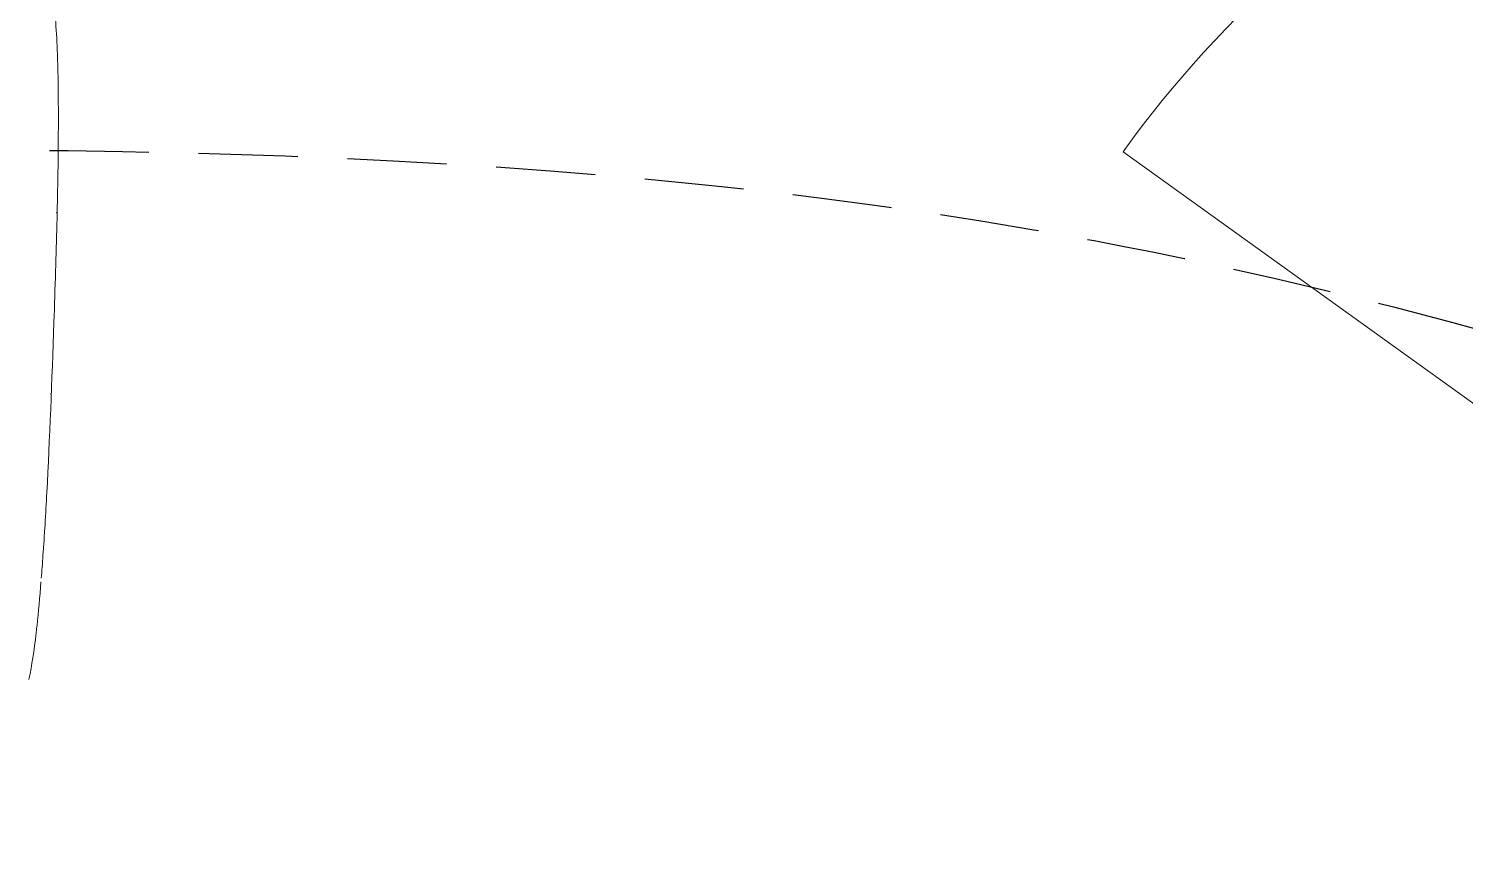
# Model space of a CAD drawing. Extents: x -1439 to 34962, y -872 to 8330.
# Drawn here: x 3937.7 to 4082.3, y 533.9 to 617.2 of the extents above; entities that cross this region are included whole.
import ezdxf

# ---------------------------------------------------------------- set-up
doc = ezdxf.new("R2010")
doc.units = 0
doc.linetypes.add('HIDDEN', pattern=[0.375, 0.25, -0.125])
doc.layers.get('0').update_dxf_attribs({"color": 9, "lineweight": 9})
doc.layers.add('04', color=9, linetype='Continuous', lineweight=9)
doc.layers.add('E-KABLO', color=7, linetype='Continuous', lineweight=30)

# ---------------------------------------------------------------- blocks, each defined once
blk = doc.blocks.new('p-crafter extra uzun')
blk.add_line((92.18, -106.96), (181.37, -171.06))
at = {"extrusion": (0, 0, -1)}
blk.add_arc((-92.18, -106.96), 109.84, 215.7081, 269.024, dxfattribs=at)
blk = doc.blocks.new('p-araba-polo')
for points, degree, knots in [([(0.578, 0.8067), (0.5852, 0.8073), (0.6136, 0.8094), (0.6943, 0.8142), (0.7938, 0.8181), (0.9022, 0.8216), (0.9869, 0.8238), (1.0486, 0.8241), (1.0808, 0.8236)], 3, [0, 0, 0, 0, 0.049552, 0.182368, 0.511137, 0.607099, 0.78604, 1, 1, 1, 1]), ([(0.4758, 0.7941), (0.4779, 0.7946), (0.4931, 0.7978), (0.5106, 0.8003), (0.5297, 0.8023)], 3, [0, 0, 0, 0, 0.124213, 1, 1, 1, 1]), ([(0.5894, 0.8074), (0.5894, 0.8074), (0.5894, 0.8074), (0.5894, 0.8074), (0.5894, 0.8074), (0.5894, 0.8074), (0.5894, 0.8074), (0.5894, 0.8074), (0.5894, 0.8074), (0.5894, 0.8074), (0.5894, 0.8074), (0.5894, 0.8074), (0.5894, 0.8074), (0.5894, 0.8074), (0.5894, 0.8074)], 7, [0, 0, 0, 0, 0, 0, 0, 0, 1, 1, 1, 1, 1, 1, 1, 1, 1, 1, 1, 1, 1, 1, 1])]:
    blk.add_open_spline(points, degree=degree, knots=knots)
for points, degree in [([(0.7638, 0.8164), (0.7637, 0.8164), (0.7637, 0.8163), (0.7636, 0.8162), (0.7635, 0.8161), (0.7634, 0.8159)], 5), ([(0.7638, 0.8164), (0.7637, 0.8164), (0.7637, 0.8163), (0.7636, 0.8162), (0.7635, 0.8161), (0.7634, 0.8159)], 5), ([(0.9357, 0.8222), (0.9352, 0.8222), (0.9348, 0.8222), (0.9343, 0.8222)], 3), ([(0.9453, 0.8224), (0.9455, 0.8224), (0.9457, 0.8224), (0.9459, 0.8223), (0.9461, 0.8222), (0.9463, 0.8221)], 5), ([(0.9453, 0.8224), (0.9455, 0.8224), (0.9457, 0.8224), (0.9459, 0.8223), (0.9461, 0.8222), (0.9463, 0.8221)], 5), ([(1.0811, 0.8236), (1.0881, 0.8235), (1.0946, 0.8233), (1.1009, 0.8231)], 3), ([(1.1014, 0.8231), (1.1013, 0.8231), (1.1011, 0.8231), (1.101, 0.8231), (1.1008, 0.8231), (1.1007, 0.8231), (1.1006, 0.8231), (1.1004, 0.8231)], 7), ([(1.1004, 0.8231), (1.1009, 0.8231), (1.1013, 0.8231), (1.1018, 0.8231), (1.1022, 0.823), (1.1026, 0.8229)], 5), ([(1.1026, 0.8229), (1.1022, 0.823), (1.1018, 0.8231), (1.1013, 0.8231), (1.1009, 0.8231), (1.1004, 0.8231)], 5), ([(1.1004, 0.8231), (1.1008, 0.8231), (1.1011, 0.8231), (1.1015, 0.8231)], 3), ([(1.1009, 0.8231), (1.1242, 0.8223), (1.1443, 0.821), (1.1589, 0.8187)], 3), ([(0.5299, 0.8024), (0.5443, 0.8039), (0.5588, 0.8052), (0.5741, 0.8064)], 3)]:
    blk.add_open_spline(points, degree=degree)

msp = doc.modelspace()

# ---------------------------------------------------------------- linework, layer by layer
at = {"layer": 'E-KABLO', "color": 6, "linetype": 'HIDDEN', "ltscale": 40}
msp.add_spline([(3864.84, 604.13), (4038.91, 597.01), (4228.01, 533.93)], degree=3, dxfattribs=at)

# ---------------------------------------------------------------- block references
at = {"layer": '04', "rotation": 180}
msp.add_blockref('p-crafter extra uzun', (4229.27, 433.78), dxfattribs=at)
at = {"layer": '04', "xscale": -100, "yscale": 100, "zscale": 100, "rotation": 270}
msp.add_blockref('p-araba-polo', (3858.34, 504.14), dxfattribs=at)

doc.saveas('drawing.dxf')
